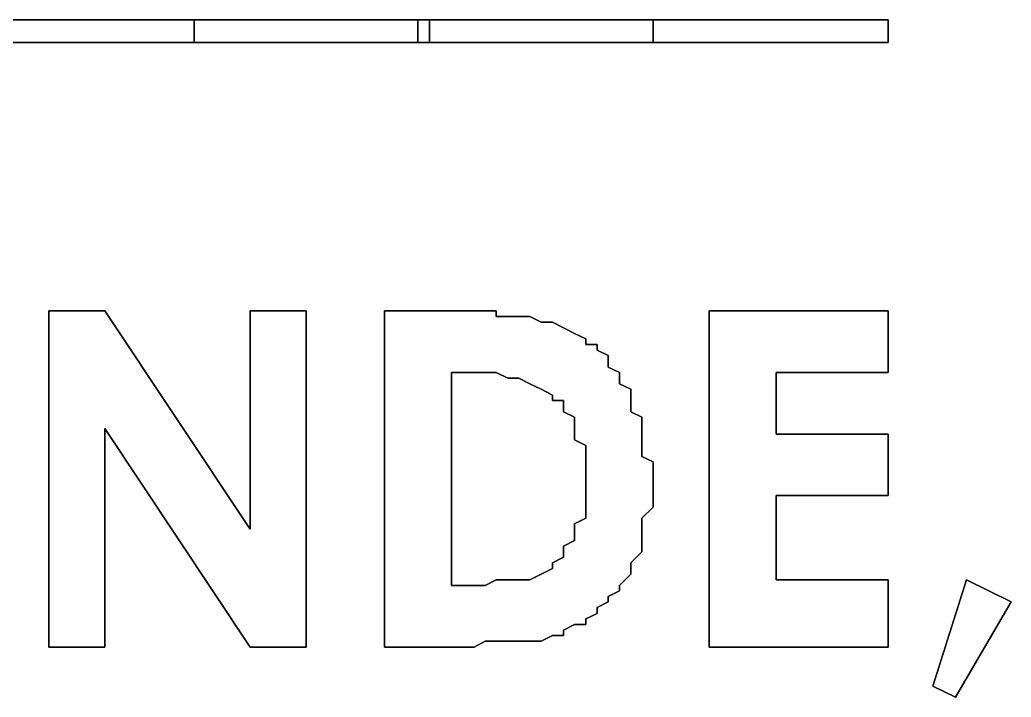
# Model space of a CAD drawing. Header units: metres. Extents: x 2.9 to 42.8, y 1.7 to 28.7.
# Drawn here: x 39.4773 to 39.7898, y 4.0852 to 4.2986 of the extents above; entities that cross this region are included whole.
import ezdxf

# ---------------------------------------------------------------- set-up
doc = ezdxf.new("R2010")
doc.units = ezdxf.units.M
doc.layers.add('NEGRO', color=7, linetype='Continuous')

msp = doc.modelspace()

# ---------------------------------------------------------------- linework, layer by layer
at = {"layer": 'NEGRO', "lineweight": -3}
for points in [[(39.5323, 4.2986), (39.4582, 4.2986), (39.5323, 4.2986)], [(39.5323, 4.2986), (39.5323, 4.2915), (39.5323, 4.2986)], [(39.6064, 4.2986), (39.5323, 4.2986), (39.6064, 4.2986)], [(39.5323, 4.2915), (39.5323, 4.2986), (39.5323, 4.2915)], [(39.6028, 4.2986), (39.6028, 4.2915), (39.6028, 4.2986)], [(39.6769, 4.2986), (39.6028, 4.2986), (39.6769, 4.2986)], [(39.6064, 4.2915), (39.6064, 4.2986), (39.6064, 4.2915)], [(39.6769, 4.2986), (39.6769, 4.2915), (39.6769, 4.2986)], [(39.751, 4.2986), (39.6769, 4.2986), (39.751, 4.2986)], [(39.6769, 4.2915), (39.6769, 4.2986), (39.6769, 4.2915)], [(39.751, 4.2915), (39.751, 4.2986), (39.751, 4.2915)], [(39.4582, 4.2915), (39.5323, 4.2915), (39.4582, 4.2915)], [(39.5323, 4.2915), (39.6064, 4.2915), (39.5323, 4.2915)], [(39.6028, 4.2915), (39.6769, 4.2915), (39.6028, 4.2915)], [(39.6769, 4.2915), (39.751, 4.2915), (39.6769, 4.2915)], [(39.4864, 4.2069), (39.4864, 4.101), (39.4864, 4.2069)], [(39.5041, 4.2069), (39.4864, 4.2069), (39.5041, 4.2069)], [(39.5499, 4.1381), (39.5041, 4.2069), (39.5499, 4.1381)], [(39.5676, 4.2069), (39.5499, 4.2069), (39.5676, 4.2069)], [(39.5499, 4.2069), (39.5499, 4.1381), (39.5499, 4.2069)], [(39.5676, 4.101), (39.5676, 4.2069), (39.5676, 4.101)], [(39.5923, 4.2069), (39.5923, 4.101), (39.5923, 4.2069)], [(39.6169, 4.2069), (39.5923, 4.2069), (39.6169, 4.2069)], [(39.6205, 4.2069), (39.6169, 4.2069), (39.6205, 4.2069)], [(39.624, 4.2069), (39.6205, 4.2069), (39.624, 4.2069)], [(39.6275, 4.2069), (39.624, 4.2069), (39.6275, 4.2069)], [(39.6275, 4.2051), (39.6275, 4.2069), (39.6275, 4.2051)], [(39.6946, 4.2069), (39.6946, 4.101), (39.6946, 4.2069)], [(39.751, 4.2069), (39.6946, 4.2069), (39.751, 4.2069)], [(39.751, 4.1875), (39.751, 4.2069), (39.751, 4.1875)], [(39.6311, 4.2051), (39.6275, 4.2051), (39.6311, 4.2051)], [(39.6346, 4.2051), (39.6311, 4.2051), (39.6346, 4.2051)], [(39.6381, 4.2051), (39.6346, 4.2051), (39.6381, 4.2051)], [(39.6416, 4.2033), (39.6381, 4.2051), (39.6416, 4.2033)], [(39.6452, 4.2033), (39.6416, 4.2033), (39.6452, 4.2033)], [(39.6487, 4.2016), (39.6452, 4.2033), (39.6487, 4.2016)], [(39.6522, 4.1998), (39.6487, 4.2016), (39.6522, 4.1998)], [(39.6557, 4.1981), (39.6522, 4.1998), (39.6557, 4.1981)], [(39.6557, 4.1963), (39.6557, 4.1981), (39.6557, 4.1963)], [(39.6593, 4.1963), (39.6557, 4.1963), (39.6593, 4.1963)], [(39.6593, 4.1945), (39.6593, 4.1963), (39.6593, 4.1945)], [(39.6628, 4.1928), (39.6593, 4.1945), (39.6628, 4.1928)], [(39.6628, 4.1892), (39.6628, 4.1928), (39.6628, 4.1892)], [(39.6134, 4.1875), (39.6205, 4.1875), (39.6134, 4.1875)], [(39.6134, 4.1204), (39.6134, 4.1875), (39.6134, 4.1204)], [(39.6205, 4.1875), (39.624, 4.1875), (39.6205, 4.1875)], [(39.624, 4.1875), (39.6275, 4.1875), (39.624, 4.1875)], [(39.6275, 4.1875), (39.6311, 4.1857), (39.6275, 4.1875)], [(39.6663, 4.1875), (39.6628, 4.1892), (39.6663, 4.1875)], [(39.6663, 4.1857), (39.6663, 4.1875), (39.6663, 4.1857)], [(39.7157, 4.1681), (39.7157, 4.1875), (39.7157, 4.1681)], [(39.7157, 4.1875), (39.751, 4.1875), (39.7157, 4.1875)], [(39.6311, 4.1857), (39.6346, 4.1857), (39.6311, 4.1857)], [(39.6346, 4.1857), (39.6381, 4.1839), (39.6346, 4.1857)], [(39.6663, 4.1839), (39.6663, 4.1857), (39.6663, 4.1839)], [(39.6381, 4.1839), (39.6416, 4.1822), (39.6381, 4.1839)], [(39.6416, 4.1822), (39.6452, 4.1804), (39.6416, 4.1822)], [(39.6699, 4.1822), (39.6663, 4.1839), (39.6699, 4.1822)], [(39.6699, 4.1804), (39.6699, 4.1822), (39.6699, 4.1804)], [(39.6452, 4.1804), (39.6452, 4.1787), (39.6452, 4.1804)], [(39.6452, 4.1787), (39.6487, 4.1787), (39.6452, 4.1787)], [(39.6487, 4.1787), (39.6487, 4.1769), (39.6487, 4.1787)], [(39.6699, 4.1787), (39.6699, 4.1804), (39.6699, 4.1787)], [(39.6699, 4.1751), (39.6699, 4.1787), (39.6699, 4.1751)], [(39.6487, 4.1769), (39.6487, 4.1751), (39.6487, 4.1769)], [(39.6487, 4.1751), (39.6522, 4.1734), (39.6487, 4.1751)], [(39.6734, 4.1734), (39.6699, 4.1751), (39.6734, 4.1734)], [(39.6522, 4.1734), (39.6522, 4.1698), (39.6522, 4.1734)], [(39.6734, 4.1716), (39.6734, 4.1734), (39.6734, 4.1716)], [(39.5041, 4.101), (39.5041, 4.1698), (39.5041, 4.101)], [(39.5041, 4.1698), (39.5499, 4.101), (39.5041, 4.1698)], [(39.6522, 4.1698), (39.6522, 4.1681), (39.6522, 4.1698)], [(39.6734, 4.1698), (39.6734, 4.1716), (39.6734, 4.1698)], [(39.6734, 4.1663), (39.6734, 4.1698), (39.6734, 4.1663)], [(39.6522, 4.1681), (39.6522, 4.1663), (39.6522, 4.1681)], [(39.6522, 4.1663), (39.6557, 4.1645), (39.6522, 4.1663)], [(39.6734, 4.1645), (39.6734, 4.1663), (39.6734, 4.1645)], [(39.751, 4.1681), (39.7157, 4.1681), (39.751, 4.1681)], [(39.751, 4.1487), (39.751, 4.1681), (39.751, 4.1487)], [(39.6557, 4.1645), (39.6557, 4.161), (39.6557, 4.1645)], [(39.6734, 4.161), (39.6734, 4.1645), (39.6734, 4.161)], [(39.6557, 4.161), (39.6557, 4.1593), (39.6557, 4.161)], [(39.6557, 4.1593), (39.6557, 4.1557), (39.6557, 4.1593)], [(39.6769, 4.1593), (39.6734, 4.161), (39.6769, 4.1593)], [(39.6769, 4.1557), (39.6769, 4.1593), (39.6769, 4.1557)], [(39.6557, 4.1557), (39.6557, 4.1522), (39.6557, 4.1557)], [(39.6769, 4.154), (39.6769, 4.1557), (39.6769, 4.154)], [(39.6769, 4.1522), (39.6769, 4.154), (39.6769, 4.1522)], [(39.6557, 4.1522), (39.6557, 4.1487), (39.6557, 4.1522)], [(39.6769, 4.1504), (39.6769, 4.1522), (39.6769, 4.1504)], [(39.6769, 4.1469), (39.6769, 4.1504), (39.6769, 4.1469)], [(39.6557, 4.1487), (39.6557, 4.1469), (39.6557, 4.1487)], [(39.6557, 4.1469), (39.6557, 4.1434), (39.6557, 4.1469)], [(39.6769, 4.1451), (39.6769, 4.1469), (39.6769, 4.1451)], [(39.7157, 4.1222), (39.7157, 4.1487), (39.7157, 4.1222)], [(39.7157, 4.1487), (39.751, 4.1487), (39.7157, 4.1487)], [(39.6734, 4.1416), (39.6769, 4.1451), (39.6734, 4.1416)], [(39.6557, 4.1416), (39.6522, 4.1398), (39.6557, 4.1416)], [(39.6557, 4.1434), (39.6557, 4.1416), (39.6557, 4.1434)], [(39.6734, 4.1398), (39.6734, 4.1416), (39.6734, 4.1398)], [(39.6522, 4.1398), (39.6522, 4.1363), (39.6522, 4.1398)], [(39.6734, 4.1381), (39.6734, 4.1398), (39.6734, 4.1381)], [(39.6734, 4.1346), (39.6734, 4.1381), (39.6734, 4.1346)], [(39.6522, 4.1346), (39.6487, 4.1328), (39.6522, 4.1346)], [(39.6522, 4.1363), (39.6522, 4.1346), (39.6522, 4.1363)], [(39.6734, 4.1328), (39.6734, 4.1346), (39.6734, 4.1328)], [(39.6487, 4.1328), (39.6487, 4.131), (39.6487, 4.1328)], [(39.6734, 4.131), (39.6734, 4.1328), (39.6734, 4.131)], [(39.6487, 4.1293), (39.6452, 4.1275), (39.6487, 4.1293)], [(39.6487, 4.131), (39.6487, 4.1293), (39.6487, 4.131)], [(39.6699, 4.1275), (39.6734, 4.131), (39.6699, 4.1275)], [(39.6452, 4.1257), (39.6416, 4.124), (39.6452, 4.1257)], [(39.6452, 4.1275), (39.6452, 4.1257), (39.6452, 4.1275)], [(39.6699, 4.1257), (39.6699, 4.1275), (39.6699, 4.1257)], [(39.6699, 4.124), (39.6699, 4.1257), (39.6699, 4.124)], [(39.6275, 4.1222), (39.624, 4.1204), (39.6275, 4.1222)], [(39.6311, 4.1222), (39.6275, 4.1222), (39.6311, 4.1222)], [(39.6346, 4.1222), (39.6311, 4.1222), (39.6346, 4.1222)], [(39.6381, 4.1222), (39.6346, 4.1222), (39.6381, 4.1222)], [(39.6416, 4.124), (39.6381, 4.1222), (39.6416, 4.124)], [(39.6663, 4.1204), (39.6699, 4.124), (39.6663, 4.1204)], [(39.751, 4.1222), (39.7157, 4.1222), (39.751, 4.1222)], [(39.751, 4.101), (39.751, 4.1222), (39.751, 4.101)], [(39.7757, 4.1222), (39.7651, 4.0887), (39.7757, 4.1222)], [(39.7898, 4.1152), (39.7757, 4.1222), (39.7898, 4.1152)], [(39.6205, 4.1204), (39.6134, 4.1204), (39.6205, 4.1204)], [(39.624, 4.1204), (39.6205, 4.1204), (39.624, 4.1204)], [(39.6628, 4.1169), (39.6663, 4.1187), (39.6628, 4.1169)], [(39.6663, 4.1187), (39.6663, 4.1204), (39.6663, 4.1187)], [(39.6628, 4.1152), (39.6628, 4.1169), (39.6628, 4.1152)], [(39.6593, 4.1134), (39.6628, 4.1152), (39.6593, 4.1134)], [(39.6593, 4.1116), (39.6593, 4.1134), (39.6593, 4.1116)], [(39.7722, 4.0852), (39.7898, 4.1152), (39.7722, 4.0852)], [(39.6557, 4.1099), (39.6593, 4.1116), (39.6557, 4.1099)], [(39.6557, 4.1081), (39.6557, 4.1099), (39.6557, 4.1081)], [(39.6487, 4.1063), (39.6522, 4.1081), (39.6487, 4.1063)], [(39.6487, 4.1046), (39.6487, 4.1063), (39.6487, 4.1046)], [(39.6522, 4.1081), (39.6557, 4.1081), (39.6522, 4.1081)], [(39.6416, 4.1028), (39.6452, 4.1046), (39.6416, 4.1028)], [(39.6452, 4.1046), (39.6487, 4.1046), (39.6452, 4.1046)], [(39.4864, 4.101), (39.5041, 4.101), (39.4864, 4.101)], [(39.5499, 4.101), (39.5676, 4.101), (39.5499, 4.101)], [(39.5923, 4.101), (39.6169, 4.101), (39.5923, 4.101)], [(39.6169, 4.101), (39.6205, 4.101), (39.6169, 4.101)], [(39.6205, 4.101), (39.624, 4.1028), (39.6205, 4.101)], [(39.624, 4.1028), (39.6275, 4.1028), (39.624, 4.1028)], [(39.6275, 4.1028), (39.6311, 4.1028), (39.6275, 4.1028)], [(39.6311, 4.1028), (39.6346, 4.1028), (39.6311, 4.1028)], [(39.6346, 4.1028), (39.6381, 4.1028), (39.6346, 4.1028)], [(39.6381, 4.1028), (39.6416, 4.1028), (39.6381, 4.1028)], [(39.6946, 4.101), (39.751, 4.101), (39.6946, 4.101)], [(39.7651, 4.0887), (39.7722, 4.0852), (39.7651, 4.0887)]]:
    msp.add_lwpolyline(points, dxfattribs=at)

doc.saveas('drawing.dxf')
